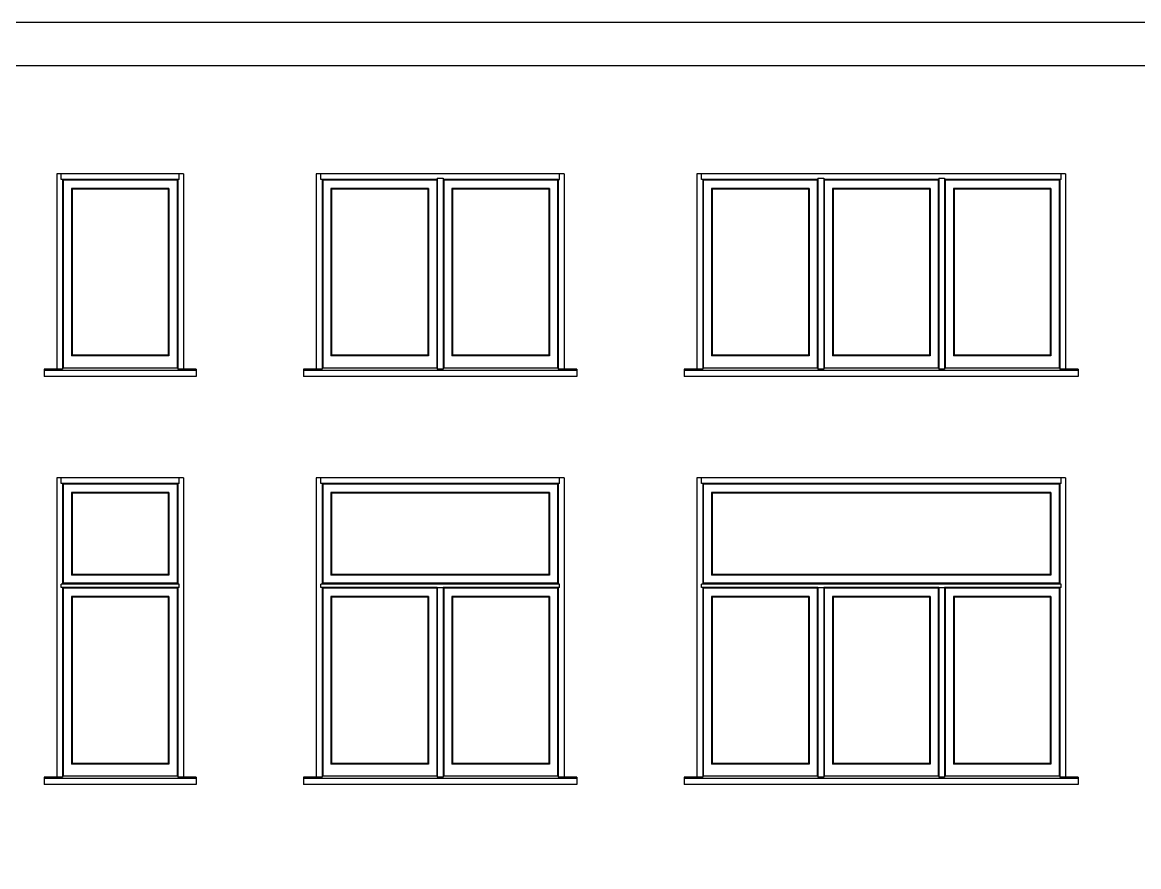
# Model space of a CAD drawing. Header units: inches. Extents: x 1985 to 11287, y 379 to 3234.
# Drawn here: x 9089.8 to 9353.9, y 1903.9 to 2103.7 of the extents above; entities that cross this region are included whole.
import ezdxf

# ---------------------------------------------------------------- set-up
doc = ezdxf.new("R2010")
doc.units = ezdxf.units.IN
doc.header["$MEASUREMENT"] = 0
doc.layers.add('elevation 99', color=7, linetype='CONTINUOUS')
doc.layers.add('separation 99', color=3, linetype='CONTINUOUS')

msp = doc.modelspace()

# ---------------------------------------------------------------- linework, layer by layer
at = {"layer": 'elevation 99'}
for p, q in [((9097.929608, 2067.85215), (9097.929608, 2021.601045)), ((9127.92959, 2067.85215), (9097.929608, 2067.85215)), ((9098.992108, 2066.47715), (9098.992108, 2067.85215)), ((9126.86709, 2066.47715), (9098.992108, 2066.47715)), ((9099.304608, 2066.47715), (9099.304608, 2021.601045)), ((9099.448014, 2066.333464), (9099.448014, 2021.851512)), ((9126.410904, 2066.333464), (9099.448014, 2066.333464)), ((9126.410904, 2066.333464), (9126.410904, 2021.851512)), ((9126.55459, 2066.47715), (9126.55459, 2021.601045)), ((9126.86709, 2066.47715), (9126.86709, 2067.85215)), ((9127.92959, 2067.85215), (9127.92959, 2021.601045)), ((9159.357966, 2067.85215), (9159.357966, 2021.601045)), ((9189.357947, 2067.85215), (9159.357966, 2067.85215)), ((9160.420466, 2066.47715), (9160.420466, 2067.85215)), ((9160.732966, 2066.47715), (9160.420466, 2066.47715)), ((9160.732966, 2066.47715), (9160.732966, 2021.601045)), ((9187.982947, 2066.47715), (9160.732966, 2066.47715)), ((9160.876372, 2066.333464), (9160.876372, 2021.851512)), ((9187.839262, 2066.333464), (9160.876372, 2066.333464)), ((9187.839262, 2066.333464), (9187.839262, 2021.851512)), ((9217.982929, 2067.85215), (9187.982947, 2067.85215)), ((9187.982947, 2066.78965), (9187.982947, 2021.601045)), ((9187.982947, 2066.78965), (9189.357947, 2066.78965)), ((9187.982947, 2066.47715), (9187.982947, 2021.601045)), ((9189.357947, 2066.78965), (9189.357947, 2021.601045)), ((9189.357947, 2066.47715), (9189.357947, 2021.601045)), ((9216.607929, 2066.47715), (9189.357947, 2066.47715)), ((9189.501354, 2066.333464), (9189.501354, 2021.851512)), ((9216.464243, 2066.333464), (9189.501354, 2066.333464)), ((9216.464243, 2066.333464), (9216.464243, 2021.851512)), ((9216.607929, 2066.47715), (9216.607929, 2021.601045)), ((9216.607929, 2066.47715), (9216.920429, 2066.47715)), ((9216.920429, 2066.47715), (9216.920429, 2067.85215)), ((9217.982929, 2067.85215), (9217.982929, 2021.601045)), ((9249.411305, 2067.85215), (9249.411305, 2021.601045)), ((9279.411287, 2067.85215), (9249.411305, 2067.85215)), ((9250.473805, 2066.47715), (9250.473805, 2067.85215)), ((9250.786305, 2066.47715), (9250.473805, 2066.47715)), ((9250.786305, 2066.47715), (9250.786305, 2021.601045)), ((9278.036287, 2066.47715), (9250.786305, 2066.47715)), ((9250.929711, 2066.333464), (9250.929711, 2021.851512)), ((9277.892601, 2066.333464), (9250.929711, 2066.333464)), ((9277.892601, 2066.333464), (9277.892601, 2021.851512)), ((9308.036268, 2067.85215), (9278.036287, 2067.85215)), ((9278.036287, 2066.78965), (9278.036287, 2021.601045)), ((9278.036287, 2066.78965), (9279.411287, 2066.78965)), ((9278.036287, 2066.47715), (9278.036287, 2021.601045)), ((9279.411287, 2066.78965), (9279.411287, 2021.601045)), ((9279.411287, 2066.47715), (9279.411287, 2021.601045)), ((9306.661268, 2066.47715), (9279.411287, 2066.47715)), ((9279.554693, 2066.333464), (9279.554693, 2021.851512)), ((9306.517583, 2066.333464), (9279.554693, 2066.333464)), ((9306.517583, 2066.333464), (9306.517583, 2021.851512)), ((9336.66125, 2067.85215), (9306.661268, 2067.85215)), ((9306.661268, 2066.78965), (9306.661268, 2021.601045)), ((9306.661268, 2066.78965), (9308.036268, 2066.78965)), ((9306.661268, 2066.47715), (9306.661268, 2021.601045)), ((9308.036268, 2066.78965), (9308.036268, 2021.601045)), ((9308.036268, 2066.47715), (9308.036268, 2021.601045)), ((9335.59875, 2066.47715), (9308.036268, 2066.47715)), ((9308.179675, 2066.333464), (9308.179675, 2021.851512)), ((9335.142564, 2066.333464), (9308.179675, 2066.333464)), ((9335.142564, 2066.333464), (9335.142564, 2021.851512)), ((9335.28625, 2066.47715), (9335.28625, 2021.601045)), ((9335.59875, 2066.47715), (9335.59875, 2067.85215)), ((9336.66125, 2067.85215), (9336.66125, 2021.601045)), ((9101.393894, 2064.387865), (9101.393894, 2024.734454)), ((9124.465304, 2064.387865), (9101.393894, 2064.387865)), ((9101.554608, 2064.22715), (9101.554608, 2024.895168)), ((9124.30459, 2064.22715), (9101.554608, 2064.22715)), ((9124.30459, 2064.22715), (9124.30459, 2024.895168)), ((9124.465304, 2064.387865), (9124.465304, 2024.734454)), ((9162.822251, 2064.387865), (9162.822251, 2024.734454)), ((9185.893662, 2064.387865), (9162.822251, 2064.387865)), ((9162.982966, 2064.22715), (9162.982966, 2024.895168)), ((9185.732947, 2064.22715), (9162.982966, 2064.22715)), ((9185.732947, 2064.22715), (9185.732947, 2024.895168)), ((9185.893662, 2064.387865), (9185.893662, 2024.734454)), ((9191.447233, 2064.387865), (9191.447233, 2024.734454)), ((9214.518643, 2064.387865), (9191.447233, 2064.387865)), ((9191.607947, 2064.22715), (9191.607947, 2024.895168)), ((9214.357929, 2064.22715), (9191.607947, 2064.22715)), ((9214.357929, 2064.22715), (9214.357929, 2024.895168)), ((9214.518643, 2064.387865), (9214.518643, 2024.734454)), ((9252.875591, 2064.387865), (9252.875591, 2024.734454)), ((9275.947001, 2064.387865), (9252.875591, 2064.387865)), ((9253.036305, 2064.22715), (9253.036305, 2024.895168)), ((9275.786287, 2064.22715), (9253.036305, 2064.22715)), ((9275.786287, 2064.22715), (9275.786287, 2024.895168)), ((9275.947001, 2064.387865), (9275.947001, 2024.734454)), ((9281.500572, 2064.387865), (9281.500572, 2024.734454)), ((9304.571983, 2064.387865), (9281.500572, 2064.387865)), ((9281.661287, 2064.22715), (9281.661287, 2024.895168)), ((9304.411268, 2064.22715), (9281.661287, 2064.22715)), ((9304.411268, 2064.22715), (9304.411268, 2024.895168)), ((9304.571983, 2064.387865), (9304.571983, 2024.734454)), ((9310.125554, 2064.387865), (9310.125554, 2024.734454)), ((9333.196964, 2064.387865), (9310.125554, 2064.387865)), ((9310.286268, 2064.22715), (9310.286268, 2024.895168)), ((9333.03625, 2064.22715), (9310.286268, 2064.22715)), ((9333.03625, 2064.22715), (9333.03625, 2024.895168)), ((9333.196964, 2064.387865), (9333.196964, 2024.734454)), ((9124.465304, 2024.734454), (9101.393894, 2024.734454)), ((9124.30459, 2024.895168), (9101.554608, 2024.895168)), ((9185.893662, 2024.734454), (9162.822251, 2024.734454)), ((9185.732947, 2024.895168), (9162.982966, 2024.895168)), ((9214.518643, 2024.734454), (9191.447233, 2024.734454)), ((9214.357929, 2024.895168), (9191.607947, 2024.895168)), ((9275.947001, 2024.734454), (9252.875591, 2024.734454)), ((9275.786287, 2024.895168), (9253.036305, 2024.895168)), ((9304.571983, 2024.734454), (9281.500572, 2024.734454)), ((9304.411268, 2024.895168), (9281.661287, 2024.895168)), ((9333.196964, 2024.734454), (9310.125554, 2024.734454)), ((9333.03625, 2024.895168), (9310.286268, 2024.895168)), ((9099.304608, 2021.601045), (9094.929608, 2021.601045)), ((9094.929608, 2021.601045), (9094.929608, 2019.918302)), ((9130.92959, 2021.314514), (9094.929608, 2021.314514)), ((9126.410904, 2021.851512), (9099.448014, 2021.851512)), ((9130.92959, 2021.601045), (9126.55459, 2021.601045)), ((9130.92959, 2021.601045), (9130.92959, 2019.918302)), ((9160.732966, 2021.601045), (9156.357966, 2021.601045)), ((9156.357966, 2021.601045), (9156.357966, 2019.918302)), ((9192.357947, 2021.314514), (9156.357966, 2021.314514)), ((9187.839262, 2021.851512), (9160.876372, 2021.851512)), ((9220.982929, 2021.314514), (9184.982947, 2021.314514)), ((9189.357947, 2021.601045), (9187.982947, 2021.601045)), ((9216.464243, 2021.851512), (9189.501354, 2021.851512)), ((9220.982929, 2021.601045), (9216.607929, 2021.601045)), ((9220.982929, 2021.601045), (9220.982929, 2019.918302)), ((9250.786305, 2021.601045), (9246.411305, 2021.601045)), ((9246.411305, 2021.601045), (9246.411305, 2019.918302)), ((9282.411287, 2021.314514), (9246.411305, 2021.314514)), ((9277.892601, 2021.851512), (9250.929711, 2021.851512)), ((9311.036268, 2021.314514), (9275.036287, 2021.314514)), ((9279.411287, 2021.601045), (9278.036287, 2021.601045)), ((9306.517583, 2021.851512), (9279.554693, 2021.851512)), ((9339.66125, 2021.314514), (9303.661268, 2021.314514)), ((9308.036268, 2021.601045), (9306.661268, 2021.601045)), ((9335.142564, 2021.851512), (9308.179675, 2021.851512)), ((9339.66125, 2021.601045), (9335.28625, 2021.601045)), ((9339.66125, 2021.601045), (9339.66125, 2019.918302)), ((9130.92959, 2019.918302), (9094.929608, 2019.918302)), ((9192.357947, 2019.918302), (9156.357966, 2019.918302)), ((9220.982929, 2019.918302), (9184.982947, 2019.918302)), ((9282.411287, 2019.918302), (9246.411305, 2019.918302)), ((9311.036268, 2019.918302), (9275.036287, 2019.918302)), ((9339.66125, 2019.918302), (9303.661268, 2019.918302)), ((9097.929608, 1995.918311), (9097.929608, 1970.728706)), ((9127.92959, 1995.918311), (9097.929608, 1995.918311)), ((9098.992108, 1994.543309), (9098.992108, 1995.918311)), ((9126.86709, 1994.543309), (9098.992108, 1994.543309)), ((9099.304608, 1994.543309), (9099.304608, 1970.728706)), ((9099.448014, 1994.399624), (9099.448014, 1970.979173)), ((9126.410904, 1994.399624), (9099.448014, 1994.399624)), ((9126.410904, 1994.399624), (9126.410904, 1970.979173)), ((9126.55459, 1994.543309), (9126.55459, 1970.728706)), ((9126.86709, 1994.543309), (9126.86709, 1995.918311)), ((9127.92959, 1995.918311), (9127.92959, 1970.728706)), ((9159.357966, 1995.918311), (9159.357966, 1970.728706)), ((9189.357947, 1995.918311), (9159.357966, 1995.918311)), ((9160.420466, 1994.543309), (9160.420466, 1995.918311)), ((9187.982947, 1994.543309), (9160.420466, 1994.543309)), ((9160.732966, 1994.543309), (9160.732966, 1970.728706)), ((9160.876372, 1994.399624), (9160.876372, 1970.979173)), ((9187.839262, 1994.399624), (9160.876372, 1994.399624)), ((9216.920429, 1994.543309), (9183.482947, 1994.543309)), ((9216.464243, 1994.399624), (9183.626354, 1994.399624)), ((9217.982929, 1995.918311), (9187.982947, 1995.918311)), ((9216.464243, 1994.399624), (9216.464243, 1970.979173)), ((9216.607929, 1994.543309), (9216.607929, 1970.728706)), ((9216.920429, 1994.543309), (9216.920429, 1995.918311)), ((9217.982929, 1995.918311), (9217.982929, 1970.728706)), ((9249.411305, 1995.918311), (9249.411305, 1970.728706)), ((9279.411287, 1995.918311), (9249.411305, 1995.918311)), ((9250.473805, 1994.543309), (9250.473805, 1995.918311)), ((9278.036287, 1994.543309), (9250.473805, 1994.543309)), ((9250.786305, 1994.543309), (9250.786305, 1970.728706)), ((9250.929711, 1994.399624), (9250.929711, 1970.979173)), ((9277.892601, 1994.399624), (9250.929711, 1994.399624)), ((9335.59875, 1994.543309), (9273.536287, 1994.543309)), ((9335.142564, 1994.399624), (9273.679693, 1994.399624)), ((9308.036268, 1995.918311), (9278.036287, 1995.918311)), ((9336.66125, 1995.918311), (9306.661268, 1995.918311)), ((9335.142564, 1994.399624), (9335.142564, 1970.979173)), ((9335.28625, 1994.543309), (9335.28625, 1970.728706)), ((9335.59875, 1994.543309), (9335.59875, 1995.918311)), ((9336.66125, 1995.918311), (9336.66125, 1970.728706)), ((9101.393894, 1992.454024), (9101.393894, 1972.862115)), ((9124.465304, 1992.454024), (9101.393894, 1992.454024)), ((9101.554608, 1992.293309), (9101.554608, 1973.022829)), ((9124.30459, 1992.293309), (9101.554608, 1992.293309)), ((9124.30459, 1992.293309), (9124.30459, 1973.022829)), ((9124.465304, 1992.454024), (9124.465304, 1972.862115)), ((9162.822251, 1992.454024), (9162.822251, 1972.862115)), ((9185.893662, 1992.454024), (9162.822251, 1992.454024)), ((9162.982966, 1992.293309), (9162.982966, 1973.022829)), ((9185.732947, 1992.293309), (9162.982966, 1992.293309)), ((9214.518643, 1992.454024), (9185.572233, 1992.454024)), ((9214.357929, 1992.293309), (9185.732947, 1992.293309)), ((9214.357929, 1992.293309), (9214.357929, 1973.022829)), ((9214.518643, 1992.454024), (9214.518643, 1972.862115)), ((9252.875591, 1992.454024), (9252.875591, 1972.862115)), ((9275.947001, 1992.454024), (9252.875591, 1992.454024)), ((9253.036305, 1992.293309), (9253.036305, 1973.022829)), ((9275.786287, 1992.293309), (9253.036305, 1992.293309)), ((9333.196964, 1992.454024), (9275.625572, 1992.454024)), ((9333.03625, 1992.293309), (9275.786287, 1992.293309)), ((9333.03625, 1992.293309), (9333.03625, 1973.022829)), ((9333.196964, 1992.454024), (9333.196964, 1972.862115)), ((9097.929608, 1970.728706), (9097.929608, 1925.072399)), ((9126.86709, 1970.728706), (9098.992108, 1970.728706)), ((9098.992108, 1969.948504), (9098.992108, 1970.728706)), ((9126.410904, 1970.979173), (9099.448014, 1970.979173)), ((9124.465304, 1972.862115), (9101.393894, 1972.862115)), ((9124.30459, 1973.022829), (9101.554608, 1973.022829)), ((9126.86709, 1969.948504), (9126.86709, 1970.728706)), ((9127.92959, 1970.728706), (9127.92959, 1925.072399)), ((9159.357966, 1970.728706), (9159.357966, 1925.072399)), ((9187.982947, 1970.728706), (9160.420466, 1970.728706)), ((9160.420466, 1969.948504), (9160.420466, 1970.728706)), ((9187.839262, 1970.979173), (9160.876372, 1970.979173)), ((9185.893662, 1972.862115), (9162.822251, 1972.862115)), ((9185.732947, 1973.022829), (9162.982966, 1973.022829)), ((9216.920429, 1970.728706), (9183.482947, 1970.728706)), ((9216.464243, 1970.979173), (9183.626354, 1970.979173)), ((9214.518643, 1972.862115), (9185.572233, 1972.862115)), ((9214.357929, 1973.022829), (9185.732947, 1973.022829)), ((9216.920429, 1969.948504), (9216.920429, 1970.728706)), ((9217.982929, 1970.728706), (9217.982929, 1925.072399)), ((9249.411305, 1970.728706), (9249.411305, 1925.072399)), ((9278.036287, 1970.728706), (9250.473805, 1970.728706)), ((9250.473805, 1969.948504), (9250.473805, 1970.728706)), ((9277.892601, 1970.979173), (9250.929711, 1970.979173)), ((9275.947001, 1972.862115), (9252.875591, 1972.862115)), ((9275.786287, 1973.022829), (9253.036305, 1973.022829)), ((9335.59875, 1970.728706), (9273.536287, 1970.728706)), ((9335.142564, 1970.979173), (9273.679693, 1970.979173)), ((9333.196964, 1972.862115), (9275.625572, 1972.862115)), ((9333.03625, 1973.022829), (9275.786287, 1973.022829)), ((9335.59875, 1969.948504), (9335.59875, 1970.728706)), ((9336.66125, 1970.728706), (9336.66125, 1925.072399)), ((9126.86709, 1969.948504), (9098.992108, 1969.948504)), ((9099.304608, 1969.948504), (9099.304608, 1925.072399)), ((9099.448014, 1969.804819), (9099.448014, 1925.322866)), ((9126.410904, 1969.804819), (9099.448014, 1969.804819)), ((9126.410904, 1969.804819), (9126.410904, 1925.322866)), ((9126.55459, 1969.948504), (9126.55459, 1925.072399)), ((9187.982947, 1969.948504), (9160.420466, 1969.948504)), ((9160.732966, 1969.948504), (9160.732966, 1925.072399)), ((9160.876372, 1969.804819), (9160.876372, 1925.322866)), ((9187.839262, 1969.804819), (9160.876372, 1969.804819)), ((9187.839262, 1969.804819), (9187.839262, 1925.322866)), ((9187.982947, 1969.948504), (9187.982947, 1925.072399)), ((9187.982947, 1969.948504), (9187.982947, 1925.072399)), ((9187.982947, 1969.948504), (9189.357947, 1969.948504)), ((9189.357947, 1969.948504), (9189.357947, 1925.072399)), ((9189.357947, 1969.948504), (9189.357947, 1925.072399)), ((9216.920429, 1969.948504), (9189.357947, 1969.948504)), ((9189.501354, 1969.804819), (9189.501354, 1925.322866)), ((9216.464243, 1969.804819), (9189.501354, 1969.804819)), ((9216.464243, 1969.804819), (9216.464243, 1925.322866)), ((9216.607929, 1969.948504), (9216.607929, 1925.072399)), ((9278.036287, 1969.948504), (9250.473805, 1969.948504)), ((9250.786305, 1969.948504), (9250.786305, 1925.072399)), ((9250.929711, 1969.804819), (9250.929711, 1925.322866)), ((9277.892601, 1969.804819), (9250.929711, 1969.804819)), ((9277.892601, 1969.804819), (9277.892601, 1925.322866)), ((9278.036287, 1969.948504), (9278.036287, 1925.072399)), ((9278.036287, 1969.948504), (9278.036287, 1925.072399)), ((9278.036287, 1969.948504), (9279.411287, 1969.948504)), ((9279.411287, 1969.948504), (9279.411287, 1925.072399)), ((9279.411287, 1969.948504), (9279.411287, 1925.072399)), ((9306.661268, 1969.948504), (9279.411287, 1969.948504)), ((9279.554693, 1969.804819), (9279.554693, 1925.322866)), ((9306.517583, 1969.804819), (9279.554693, 1969.804819)), ((9306.517583, 1969.804819), (9306.517583, 1925.322866)), ((9306.661268, 1969.948504), (9306.661268, 1925.072399)), ((9306.661268, 1969.948504), (9306.661268, 1925.072399)), ((9306.661268, 1969.948504), (9308.036268, 1969.948504)), ((9308.036268, 1969.948504), (9308.036268, 1925.072399)), ((9308.036268, 1969.948504), (9308.036268, 1925.072399)), ((9335.59875, 1969.948504), (9308.036268, 1969.948504)), ((9308.179675, 1969.804819), (9308.179675, 1925.322866)), ((9335.142564, 1969.804819), (9308.179675, 1969.804819)), ((9335.142564, 1969.804819), (9335.142564, 1925.322866)), ((9335.28625, 1969.948504), (9335.28625, 1925.072399)), ((9101.393894, 1967.859219), (9101.393894, 1928.205808)), ((9124.465304, 1967.859219), (9101.393894, 1967.859219)), ((9101.554608, 1967.698504), (9101.554608, 1928.366523)), ((9124.30459, 1967.698504), (9101.554608, 1967.698504)), ((9124.30459, 1967.698504), (9124.30459, 1928.366523)), ((9124.465304, 1967.859219), (9124.465304, 1928.205808)), ((9162.822251, 1967.859219), (9162.822251, 1928.205808)), ((9185.893662, 1967.859219), (9162.822251, 1967.859219)), ((9162.982966, 1967.698504), (9162.982966, 1928.366523)), ((9185.732947, 1967.698504), (9162.982966, 1967.698504)), ((9185.732947, 1967.698504), (9185.732947, 1928.366523)), ((9185.893662, 1967.859219), (9185.893662, 1928.205808)), ((9191.447233, 1967.859219), (9191.447233, 1928.205808)), ((9214.518643, 1967.859219), (9191.447233, 1967.859219)), ((9191.607947, 1967.698504), (9191.607947, 1928.366523)), ((9214.357929, 1967.698504), (9191.607947, 1967.698504)), ((9214.357929, 1967.698504), (9214.357929, 1928.366523)), ((9214.518643, 1967.859219), (9214.518643, 1928.205808)), ((9252.875591, 1967.859219), (9252.875591, 1928.205808)), ((9275.947001, 1967.859219), (9252.875591, 1967.859219)), ((9253.036305, 1967.698504), (9253.036305, 1928.366523)), ((9275.786287, 1967.698504), (9253.036305, 1967.698504)), ((9275.786287, 1967.698504), (9275.786287, 1928.366523)), ((9275.947001, 1967.859219), (9275.947001, 1928.205808)), ((9281.500572, 1967.859219), (9281.500572, 1928.205808)), ((9304.571983, 1967.859219), (9281.500572, 1967.859219)), ((9281.661287, 1967.698504), (9281.661287, 1928.366523)), ((9304.411268, 1967.698504), (9281.661287, 1967.698504)), ((9304.411268, 1967.698504), (9304.411268, 1928.366523)), ((9304.571983, 1967.859219), (9304.571983, 1928.205808)), ((9310.125554, 1967.859219), (9310.125554, 1928.205808)), ((9333.196964, 1967.859219), (9310.125554, 1967.859219)), ((9310.286268, 1967.698504), (9310.286268, 1928.366523)), ((9333.03625, 1967.698504), (9310.286268, 1967.698504)), ((9333.03625, 1967.698504), (9333.03625, 1928.366523)), ((9333.196964, 1967.859219), (9333.196964, 1928.205808)), ((9124.30459, 1928.366523), (9101.554608, 1928.366523)), ((9185.732947, 1928.366523), (9162.982966, 1928.366523)), ((9214.357929, 1928.366523), (9191.607947, 1928.366523)), ((9275.786287, 1928.366523), (9253.036305, 1928.366523)), ((9304.411268, 1928.366523), (9281.661287, 1928.366523)), ((9333.03625, 1928.366523), (9310.286268, 1928.366523)), ((9124.465304, 1928.205808), (9101.393894, 1928.205808)), ((9185.893662, 1928.205808), (9162.822251, 1928.205808)), ((9214.518643, 1928.205808), (9191.447233, 1928.205808)), ((9275.947001, 1928.205808), (9252.875591, 1928.205808)), ((9304.571983, 1928.205808), (9281.500572, 1928.205808)), ((9333.196964, 1928.205808), (9310.125554, 1928.205808)), ((9099.304608, 1925.072399), (9094.929608, 1925.072399)), ((9094.929608, 1925.072399), (9094.929608, 1923.389656)), ((9130.92959, 1924.785868), (9094.929608, 1924.785868)), ((9130.92959, 1923.389656), (9094.929608, 1923.389656)), ((9126.410904, 1925.322866), (9099.448014, 1925.322866)), ((9130.92959, 1925.072399), (9126.55459, 1925.072399)), ((9130.92959, 1925.072399), (9130.92959, 1923.389656)), ((9160.732966, 1925.072399), (9156.357966, 1925.072399)), ((9156.357966, 1925.072399), (9156.357966, 1923.389656)), ((9192.357947, 1924.785868), (9156.357966, 1924.785868)), ((9192.357947, 1923.389656), (9156.357966, 1923.389656)), ((9187.839262, 1925.322866), (9160.876372, 1925.322866)), ((9220.982929, 1924.785868), (9184.982947, 1924.785868)), ((9220.982929, 1923.389656), (9184.982947, 1923.389656)), ((9189.357947, 1925.072399), (9187.982947, 1925.072399)), ((9216.464243, 1925.322866), (9189.501354, 1925.322866)), ((9220.982929, 1925.072399), (9216.607929, 1925.072399)), ((9220.982929, 1925.072399), (9220.982929, 1923.389656)), ((9250.786305, 1925.072399), (9246.411305, 1925.072399)), ((9246.411305, 1925.072399), (9246.411305, 1923.389656)), ((9282.411287, 1924.785868), (9246.411305, 1924.785868)), ((9282.411287, 1923.389656), (9246.411305, 1923.389656)), ((9277.892601, 1925.322866), (9250.929711, 1925.322866)), ((9311.036268, 1924.785868), (9275.036287, 1924.785868)), ((9311.036268, 1923.389656), (9275.036287, 1923.389656)), ((9279.411287, 1925.072399), (9278.036287, 1925.072399)), ((9306.517583, 1925.322866), (9279.554693, 1925.322866)), ((9339.66125, 1924.785868), (9303.661268, 1924.785868)), ((9339.66125, 1923.389656), (9303.661268, 1923.389656)), ((9308.036268, 1925.072399), (9306.661268, 1925.072399)), ((9335.142564, 1925.322866), (9308.179675, 1925.322866)), ((9339.66125, 1925.072399), (9335.28625, 1925.072399)), ((9339.66125, 1925.072399), (9339.66125, 1923.389656))]:
    msp.add_line(p, q, dxfattribs=at)
at = {"layer": 'separation 99'}
for points in [[(8840.122035, 2103.669696), (9954.635727, 2103.669696), (9954.635727, 1326.396456), (8840.122035, 1326.396456)], [(8849.299532, 2093.486824), (9941.56161, 2093.486824), (9941.56161, 1340.434269), (8849.299532, 1340.434269)]]:
    msp.add_lwpolyline(points, close=True, dxfattribs=at)

doc.saveas('drawing.dxf')
